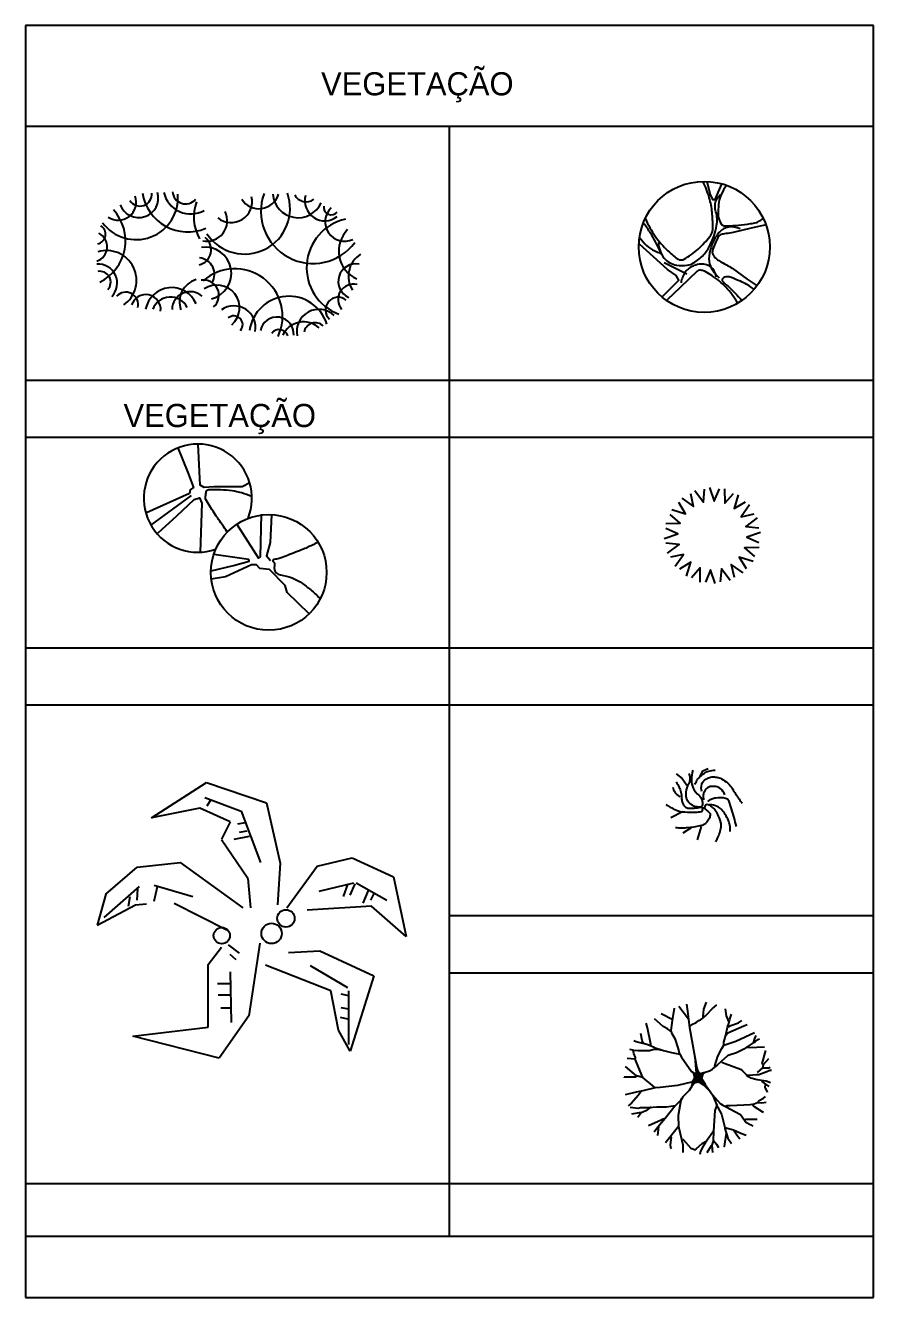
# Model space of a CAD drawing. Extents: x -65 to 116, y -35 to 21.
# Drawn here: x -64.79 to -42.79, y -35.22 to -2.22 of the extents above; entities that cross this region are included whole.
import ezdxf

# ---------------------------------------------------------------- set-up
doc = ezdxf.new("R2010")
doc.units = 0
doc.header["$LTSCALE"] = 100
doc.header["$MEASUREMENT"] = 0
doc.layers.add('P-ARVORE', color=2, linetype='CONTINUOUS')

# ---------------------------------------------------------------- blocks, each defined once
blk = doc.blocks.new('P-1511')
at = {"layer": 'P-ARVORE', "linetype": 'CONTINUOUS'}
for centre, radius, start, end in [((-3.772, 1.812), 1.084, 216.4071, 4.944), ((-4.238, 1.702), 0.468, 236.4114, 19.3269), ((-3.708, 1.813), 0.512, 200.6805, 15.9305), ((-3.671, 1.907), 0.307, 211.949, 5.5679), ((-2.43, 2.12), 1.192, 188.8266, 293.0168), ((-2.357, 2.112), 0.716, 192.8158, 299.4524), ((-2.491, 1.991), 0.336, 183.9385, 320.1188), ((-1.156, 1.317), 1.123, 159.3592, 210.3273), ((-0.957, 1.534), 1.179, 213.7572, 19.991), ((-1.308, 1.715), 0.544, 230.5624, 13.4857), ((-0.586, 2.064), 0.532, 212.7109, 342.6363), ((0.818, 1.462), 1.353, 160.1013, 323.3838), ((0.43, 1.955), 0.657, 184.377, 335.354), ((0.639, 2.048), 0.338, 208.2741, 306.4143), ((1.124, 1.737), 0.52, 164.7356, 308.2571), ((-5.242, 0.697), 1.193, 296.377, 42.5119), ((-1.935, 1.216), 0.527, 257.8763, 26.9762), ((1.295, 1.576), 0.202, 172.8402, 318.0416), ((1.636, 1.192), 0.504, 134.4341, 294.961), ((-4.82, 0.871), 0.255, 281.9605, 58.2055), ((1.941, 0.002), 1.291, 102.5321, 249.3303), ((2.275, 0.432), 0.791, 135.0771, 246.2391), ((-4.915, 0.545), 0.392, 288.1344, 63.4376), ((-2.225, 0.467), 0.4, 282.4159, 51.8036), ((-4.54, -0.33), 0.777, 305.1426, 106.956), ((-1.98, -0.146), 0.679, 284.0603, 97.8231), ((2.405, -0.223), 0.672, 121.7983, 212.1885), ((-4.755, -0.398), 0.492, 315.6518, 94.491), ((-2.164, -0.168), 0.423, 328.6043, 84.7887), ((1.928, -0.356), 0.457, 79.4194, 245.9875), ((-4.71, -0.372), 0.279, 315.9619, 101.7568), ((-2.045, -0.886), 0.603, 106.7588, 200.2021), ((-2.017, -0.714), 0.394, 310.4454, 99.8016), ((-1.208, -1.26), 1.234, 334.8246, 131.8507), ((-4.04, -0.954), 0.321, 346.0812, 138.5695), ((-2.851, -1.202), 0.687, 23.0349, 169.6851), ((-2.37, -1.093), 0.47, 48.3823, 178.3405), ((-1.676, -1.036), 0.587, 311.0845, 124.0596), ((1.869, -0.83), 0.403, 77.3388, 218.2418), ((-3.521, -1.083), 0.387, 353.6781, 162.2848), ((-2.883, -1.247), 0.486, 26.5009, 159.7434), ((-1.233, -1.55), 0.561, 349.1357, 125.5399), ((0.191, -1.774), 1.033, 17.4691, 171.6708), ((1.469, -1.095), 0.329, 51.344, 226.7038), ((-1.236, -1.477), 0.228, 319.9025, 130.4255), ((-0.121, -1.717), 0.437, 355.3033, 167.6991), ((0.968, -1.652), 0.572, 46.1683, 191.6463), ((-0.059, -1.84), 0.236, 17.8717, 144.8446), ((0.573, -2.002), 0.597, 47.8751, 155.3921), ((0.875, -1.724), 0.296, 45.7036, 169.993)]:
    blk.add_arc(centre, radius, start, end, dxfattribs=at)
blk = doc.blocks.new('P-1513')
at = {"layer": 'P-ARVORE'}
for p, q in [((-2.759, 2.836), (-1.331, 3.756)), ((-1.331, 3.756), (0.226, 3.229)), ((-1.374, 3.366), (-0.432, 3.012)), ((-1.309, 3.149), (-1.22, 3.306)), ((-1.506, 3.092), (-2.759, 2.836)), ((-0.715, 2.738), (-1.506, 3.092)), ((-0.432, 3.012), (0.072, 1.68)), ((0.226, 3.229), (0.577, 1.661)), ((-0.715, 2.738), (-0.937, 2.287)), ((-0.518, 2.68), (-0.322, 2.718)), ((-0.608, 2.287), (-0.211, 2.367)), ((-0.475, 2.466), (-0.278, 2.504)), ((-0.257, 1.268), (-0.937, 2.268)), ((-3.131, 1.562), (-2.011, 1.68)), ((-2.011, 1.68), (-0.386, 0.505)), ((0.577, 1.661), (0.512, 0.585)), ((1.543, 1.584), (2.445, 1.798)), ((2.445, 1.798), (3.519, 1.31)), ((-3.944, 0.859), (-3.131, 1.562)), ((0.756, 0.505), (1.543, 1.584)), ((-3.987, 0.252), (-3.067, 1.054)), ((-3.131, 0.703), (-3.11, 0.996)), ((-2.691, 1.093), (-1.682, 0.799)), ((-2.691, 0.681), (-2.605, 1.054)), ((-0.257, 1.268), (-0.189, 0.505)), ((1.59, 0.936), (2.491, 1.15)), ((2.223, 0.799), (2.334, 1.112)), ((2.399, 0.837), (2.531, 1.131)), ((2.553, 1.153), (3.344, 0.703)), ((3.519, 1.31), (3.848, -0.239)), ((-3.944, 0.859), (-4.162, 0.055)), ((-3.35, 0.546), (-3.307, 0.799)), ((2.86, 0.955), (2.728, 0.623)), ((3.014, 0.878), (2.928, 0.703)), ((-4.162, 0.055), (-3.174, 0.585)), ((-3.174, 0.585), (-2.888, 0.604)), ((-2.165, 0.623), (-0.805, -0.064)), ((2.95, 0.546), (1.282, 0.447)), ((3.848, -0.239), (2.95, 0.546)), ((-1.288, -0.964), (-0.937, -0.514)), ((-0.475, -0.67), (-0.762, -0.453)), ((0.051, -0.415), (-0.232, -2.296)), ((0.799, -0.651), (1.611, -0.61)), ((1.611, -0.61), (3.014, -1.258)), ((-1.288, -2.59), (-1.288, -0.964)), ((-0.562, -0.846), (-0.715, -0.709)), ((1.894, -1.648), (0.205, -0.983)), ((-0.715, -1.159), (-0.694, -2.472)), ((2.334, -1.571), (1.368, -1.003)), ((3.014, -1.258), (2.399, -3.216)), ((-0.71, -1.47), (-1.048, -1.47)), ((2.094, -2.667), (1.894, -1.648)), ((2.356, -1.648), (2.356, -3.04)), ((-0.706, -1.763), (-1.026, -1.763)), ((2.159, -1.728), (2.356, -1.766)), ((-0.232, -2.296), (-1.002, -3.392)), ((-0.7, -2.098), (-0.959, -2.098)), ((2.159, -2.079), (2.356, -2.118)), ((-3.242, -2.823), (-1.288, -2.59)), ((2.134, -2.335), (2.331, -2.373)), ((-1.002, -3.392), (-3.242, -2.823)), ((2.399, -3.216), (2.094, -2.667))]:
    blk.add_line(p, q, dxfattribs=at)
for centre, radius in [((0.731, 0.23), 0.226), ((0.359, -0.16), 0.264), ((-0.934, -0.217), 0.211)]:
    blk.add_circle(centre, radius, dxfattribs=at)
blk = doc.blocks.new('P-1514')
at = {"layer": 'P-ARVORE', "linetype": 'CONTINUOUS'}
for points in [[(-1.522, 0.728, 0.053066), (-1.274, 0.279, 0.054125), (-0.944, -0.1, 0.018538), (-0.704, -0.305, 0.095687), (-0.65, -0.333, 0.204667), (-0.525, -0.319, 0.054842), (-0.159, -0.054, 0.039919), (0.145, 0.27, 0.112903), (0.213, 0.413, 0.06151), (0.224, 0.519, 0.017414), (0.203, 0.891, 0.048062), (0.13, 1.276, 0.041781), (-0.032, 1.697)], [(-1.189, 0.111, 0.16498), (-1.041, -0.291, 0.192089), (-0.718, -0.473, 0.066179), (-0.443, -0.473, 0.103776), (-0.277, -0.415, 0.070205), (-0.022, -0.207, 0.07375), (0.154, 0.052, 0.032497), (0.252, 0.292, 0.031226), (0.321, 0.553, 0.126952), (0.301, 0.906, -0.156923), (0.301, 1.195, -0.077961), (0.331, 1.254, -0.037859), (0.419, 1.358)], [(0.576, 1.591, 0.055311), (0.439, 1.361, 0.070606), (0.38, 1.16, 0.029419), (0.358, 0.911, 0.054109), (0.37, 0.776, 0.083026), (0.435, 0.599, 0.20934), (0.497, 0.553, 0.064082), (0.588, 0.544, 0.019397), (0.889, 0.565, 0.010015), (1.2, 0.605, 0.020513), (1.35, 0.634, 0.078252), (1.403, 0.656, 0.02993), (1.525, 0.74)], [(-1.669, 0.238, 0.069767), (-1.495, 0.035, 0.075343), (-1.287, -0.1, 0.017121), (-1.136, -0.162, 0.437375), (-1.13, -0.158, 0.180652), (-1.131, -0.142, 0.008998), (-1.266, 0.134, 0.021992), (-1.395, 0.36, 0.019569), (-1.56, 0.601)], [(0.928, 0.472, 0.142629), (0.624, 0.511, 0.172938), (0.399, 0.39, 0.01891), (0.331, 0.309, 0.023322), (0.282, 0.238, 0.061557), (0.199, 0.062, 0.038554), (0.124, -0.24, 0.152403), (0.161, -0.501, 0.105657), (0.389, -0.8)], [(1.604, 0.576), (1.212, 0.484), (0.751, 0.378, -0.02916), (0.558, 0.345, 0.043631), (0.429, 0.319, 0.180614), (0.382, 0.285, 0.043112), (0.271, 0.075, 0.042067), (0.212, -0.106, 0.126596), (0.213, -0.17, 0.115155), (0.258, -0.252, 0.066658), (0.38, -0.356, 0.028668), (0.577, -0.468, -0.038412), (0.722, -0.554), (1.114, -0.836), (1.369, -1.009)], [(0.869, -1.465, 0.057513), (0.558, -1.045, 0.063292), (0.193, -0.742, 0.007374), (0.026, -0.639, 0.043636), (-0.003, -0.625, 0.090874), (-0.127, -0.602, 0.177832), (-0.189, -0.625), (-0.63, -1.057), (-0.963, -1.372)], [(0.31, -0.777, 0.136671), (0.222, -0.571, 0.155075), (0.056, -0.461, 0.088836), (-0.085, -0.446, 0.067312), (-0.268, -0.485, 0.146314), (-0.492, -0.651, 0.136426), (-0.601, -0.928)], [(1.301, -1.103, 0.02177), (1.1, -0.974, 0.02855), (0.938, -0.892, 0.00962), (0.704, -0.795, 0.039153), (0.644, -0.777, 0.077167), (0.587, -0.774, 0.072221), (0.527, -0.788, 0.157909), (0.467, -0.838, 0.302669), (0.468, -0.882, 0.069584), (0.526, -0.944, -0.025018), (0.702, -1.103, -0.00837), (0.842, -1.246, -0.008302), (0.977, -1.395)]]:
    blk.add_lwpolyline(points, format="xyb", dxfattribs=at)
for points in [[(0.066, 1.697), (0.154, 1.358), (0.213, 1.23), (0.282, 1.23), (0.359, 1.416), (0.457, 1.626)], [(-1.081, -1.29), (-0.659, -0.859), (-0.728, -0.742), (-0.953, -0.59), (-1.678, 0.075)], [(-0.454, -0.707), (-1.042, -0.415)]]:
    blk.add_lwpolyline(points, dxfattribs=at)
blk.add_circle((0, 0), 1.7, dxfattribs=at)
blk = doc.blocks.new('P-1515')
at = {"layer": 'P-ARVORE', "linetype": 'CONTINUOUS'}
for points in [[(-0.813, 1.003), (-0.506, 0.786), (-0.581, 1.121)], [(-0.475, 1.201), (-0.251, 0.9), (-0.219, 1.242)], [(-0.093, 1.286), (0.027, 0.93), (0.163, 1.245)], [(0.297, 1.248), (0.301, 0.872), (0.528, 1.13)], [(0.655, 1.092), (0.544, 0.733), (0.839, 0.908)], [(-1.072, 0.71), (-0.714, 0.598), (-0.889, 0.894)], [(0.948, 0.832), (0.732, 0.525), (1.067, 0.601)], [(-1.229, 0.351), (-0.853, 0.356), (-1.111, 0.583)], [(1.147, 0.494), (0.846, 0.27), (1.188, 0.238)], [(-1.266, -0.039), (-0.911, 0.082), (-1.226, 0.218)], [(1.231, 0.112), (0.876, -0.008), (1.191, -0.144)], [(-1.182, -0.421), (-0.881, -0.196), (-1.223, -0.164)], [(1.193, -0.277), (0.818, -0.282), (1.076, -0.509)], [(-0.984, -0.758), (-0.767, -0.452), (-1.102, -0.527)], [(-0.691, -1.018), (-0.579, -0.659), (-0.874, -0.834)], [(1.037, -0.636), (0.679, -0.525), (0.854, -0.82)], [(-0.332, -1.174), (-0.337, -0.799), (-0.563, -1.057)], [(0.058, -1.212), (-0.063, -0.856), (-0.199, -1.172)], [(0.44, -1.128), (0.216, -0.827), (0.184, -1.168)], [(0.777, -0.929), (0.471, -0.712), (0.546, -1.047)]]:
    blk.add_lwpolyline(points, dxfattribs=at)
blk = doc.blocks.new('P-1516')
at = {"layer": 'P-ARVORE', "linetype": 'CONTINUOUS'}
for points in [[(-0.729, 0.774), (-0.569, 0.65), (-0.45, 0.475)], [(-0.102, 0.698), (-0.032, 0.849), (0.107, 0.906)], [(-0.562, -0.214), (-0.861, -0.371)], [(-0.339, -0.629), (-0.554, -0.769)], [(-0.073, -0.595), (-0.185, -0.944)]]:
    blk.add_lwpolyline(points, dxfattribs=at)
for points in [[(-0.29, 0.865, 0.081449), (-0.328, 0.609, 0.09931), (-0.283, 0.401, 0.125117), (-0.14, 0.217, -0.178086), (-0.053, 0.077, -0.063908), (-0.045, -0.026, -0.160442), (-0.06, -0.065, -0.214567), (-0.114, -0.092, -0.092896), (-0.248, -0.072, -0.065148), (-0.331, -0.03, -0.070956), (-0.394, 0.027, -0.142597), (-0.462, 0.181, -0.104069), (-0.444, 0.409, -0.070391), (-0.402, 0.501, 0.080024), (-0.367, 0.582, 0.087865), (-0.36, 0.67, 0.066949), (-0.387, 0.782)], [(-0.24, 0.492, -0.044682), (-0.186, 0.603, -0.061336), (-0.13, 0.674, -0.021398), (-0.068, 0.73, -0.018115), (0.01, 0.79, -0.088663), (0.119, 0.842, -0.065079), (0.282, 0.865)], [(-0.06, 0.309, -0.15415), (-0.059, 0.503, -0.182547), (0.045, 0.633, -0.042902), (0.138, 0.678, -0.07207), (0.199, 0.691, -0.06867), (0.331, 0.683, -0.072417), (0.449, 0.641, -0.053003), (0.608, 0.534, -0.069069), (0.706, 0.425, -0.011932), (0.773, 0.321, 0.009178), (0.86, 0.184, 0.010014), (0.906, 0.119, 0.005993), (0.985, 0.011)], [(-0.813, 0.425, 0.052985), (-0.795, 0.36, 0.052985), (-0.764, 0.3, 0.072272), (-0.702, 0.232, 0.072272), (-0.624, 0.184)], [(-0.729, 0.567, -0.040463), (-0.645, 0.421, -0.053459), (-0.604, 0.3, -0.053778), (-0.586, 0.151, 0.074403), (-0.569, 0.044, 0.083198), (-0.514, -0.062, 0.138856), (-0.457, -0.106, 0.087891), (-0.389, -0.12, 0.033246), (-0.207, -0.113, 0.026612), (-0.134, -0.102, 0.02308), (-0.053, -0.081)], [(0.533, 0.226, 0.136217), (0.441, 0.377, 0.157301), (0.302, 0.442, 0.070171), (0.159, 0.44, 0.12826), (0.087, 0.409, 0.062011), (0.039, 0.362, 0.051839), (-0.003, 0.293, 0.104783), (-0.026, 0.202, 0.090519), (-0.011, 0.094)], [(0.094, 0.053, -0.067187), (0.196, 0.119, -0.073562), (0.302, 0.151, -0.093418), (0.557, 0.142, -0.25764), (0.63, 0.077), (0.7, -0.139, -0.005191), (0.767, -0.361, -0.004956), (0.833, -0.595)], [(-0.993, -0.023, 0.014301), (-0.901, -0.082, 0.022943), (-0.841, -0.113, 0.01032), (-0.672, -0.189, 0.037793), (-0.624, -0.205, 0.048958), (-0.562, -0.215, 0.011951), (-0.304, -0.222, 0.019564), (-0.143, -0.217, 0.041375), (-0.067, -0.205, 0.47666), (-0.039, -0.146, -0.807655), (0.003, -0.113, -0.028286), (0.031, -0.141, 0.019539), (0.072, -0.181, 0.017303), (0.119, -0.22, -0.025876), (0.149, -0.247, -0.231233), (0.16, -0.278, -0.068815), (0.135, -0.38, -0.084375), (0.071, -0.483, -0.099945), (-0.011, -0.546, -0.064332), (-0.115, -0.581, -0.022185), (-0.429, -0.629, -0.026795), (-0.566, -0.636, -0.020747), (-0.743, -0.629)], [(0.302, -0.993, 0.018161), (0.35, -0.899, 0.024951), (0.379, -0.828, 0.016538), (0.425, -0.682, 0.031277), (0.442, -0.603, 0.104913), (0.434, -0.488, 0.05326), (0.351, -0.28, 0.042497), (0.274, -0.159, 0.055782), (0.199, -0.081, 0.091303), (0.107, -0.029, 0.177252), (0.052, -0.03, 0.161184), (0.027, -0.051, 0.105355), (0.01, -0.098)], [(0.679, -0.728, 0.047683), (0.667, -0.56, 0.062885), (0.63, -0.437, 0.039218), (0.548, -0.285, 0.041534), (0.449, -0.155, 0.104965), (0.339, -0.076, 0.072228), (0.149, -0.023)]]:
    blk.add_lwpolyline(points, format="xyb", dxfattribs=at)
blk = doc.blocks.new('P-1517')
at = {"layer": 'P-ARVORE'}
for p, q in [((-0.503, 1.84), (-0.251, 1.512)), ((-0.27, 1.707), (-0.27, 1.707)), ((0.134, 1.764), (0.114, 1.567)), ((0.2, 1.94), (0.134, 1.764)), ((0.22, 1.62), (0.357, 1.767)), ((0.357, 1.767), (0.477, 1.874)), ((0.357, 1.767), (0.357, 1.767)), ((0.694, 1.77), (0.724, 1.587)), ((-0.224, 1.312), (-0.166, 1.364)), ((-0.166, 1.364), (-0.056, 1.417)), ((-0.056, 1.417), (0.017, 1.464)), ((0.017, 1.464), (0.06, 1.487)), ((0.06, 1.487), (0.117, 1.53)), ((0.114, 1.567), (0.117, 1.53)), ((0.117, 1.53), (0.187, 1.587)), ((0.187, 1.587), (0.22, 1.62)), ((0.724, 1.587), (0.79, 1.427)), ((0.757, 1.294), (0.84, 1.34)), ((0.764, 1.147), (1.184, 1.33)), ((0.84, 1.34), (1.044, 1.41)), ((1.044, 1.41), (1.127, 1.464)), ((1.184, 1.33), (1.27, 1.364)), ((0.71, 1.087), (0.764, 1.147)), ((0.757, 1.294), (0.757, 1.294)), ((0.977, 0.93), (1.454, 1.157)), ((1.544, 0.974), (1.59, 0.99)), ((0.66, 0.824), (0.977, 0.93)), ((1.317, 0.757), (1.24, 0.77)), ((1.717, 0.774), (1.317, 0.757)), ((1.427, 0.89), (1.48, 0.924)), ((1.48, 0.924), (1.544, 0.974)), ((1.717, 0.774), (1.717, 0.774)), ((0.804, 0.57), (0.804, 0.57)), ((0.987, 0.624), (0.987, 0.624)), ((1.69, 0.324), (1.827, 0.48)), ((-0.13, 0.084), (-0.05, 0.09)), ((-0.1, 0.077), (-0.046, 0.08)), ((-0.08, 0.034), (-0.1, 0.077)), ((-0.09, -0.056), (-0.08, 0.034)), ((-0.083, 0.067), (-0.023, 0.084)), ((-0.07, 0.04), (-0.083, 0.067)), ((-0.08, -0.06), (-0.07, 0.04)), ((-0.07, -0.063), (-0.06, 0.047)), ((-0.066, 0.054), (-0.023, 0.067)), ((-0.06, 0.047), (-0.066, 0.054)), ((-0.06, -0.073), (-0.05, 0.05)), ((-0.05, 0.09), (-0.036, 0.11)), ((-0.05, 0.05), (-0.023, 0.05)), ((-0.05, -0.076), (-0.04, 0.04)), ((-0.046, 0.08), (-0.026, 0.1)), ((-0.04, 0.23), (-0.023, 0.17)), ((-0.036, 0.11), (-0.04, 0.23)), ((-0.04, 0.04), (0, 0.02)), ((-0.04, -0.066), (-0.03, 0.024)), ((-0.03, 0.147), (-0.03, 0.147)), ((-0.03, 0.024), (-0.01, 0.01)), ((-0.03, -0.056), (-0.02, 0)), ((-0.026, 0.1), (-0.026, 0.13)), ((-0.023, 0.17), (-0.01, 0.104)), ((-0.023, 0.1), (0.017, 0.06)), ((-0.023, 0.084), (0.01, 0.05)), ((-0.023, 0.067), (0.004, 0.04)), ((-0.023, 0.05), (0, 0.03)), ((-0.02, 0), (0, 0)), ((-0.01, 0.104), (0.024, 0.07)), ((-0.01, 0.01), (0.01, 0.01)), ((0, 0.03), (0.037, 0.03)), ((0, 0.02), (0.02, 0.02)), ((0, 0), (0, -0.056)), ((0.004, 0.04), (0.057, 0.04)), ((0.01, 0.05), (0.077, 0.05)), ((0.01, 0.01), (0.01, -0.066)), ((0.017, 0.06), (0.094, 0.064)), ((0.02, 0.02), (0.02, -0.076)), ((0.037, 0.03), (0.03, -0.076)), ((0.037, 0.08), (0.104, 0.094)), ((0.057, 0.04), (0.04, -0.003)), ((0.077, 0.05), (0.05, 0.004)), ((0.05, 0.004), (0.05, -0.063)), ((0.094, 0.064), (0.06, -0.02)), ((0.087, 0.02), (0.07, -0.023)), ((0.114, 0.087), (0.087, 0.02)), ((0.18, 0.13), (0.287, 0.164)), ((0.287, 0.164), (0.364, 0.207)), ((0.364, 0.207), (0.437, 0.267)), ((1.534, 0.117), (1.67, 0.237)), ((1.67, 0.237), (1.69, 0.324)), ((-0.093, -0.153), (-0.166, -0.24)), ((-0.166, -0.24), (-0.14, -0.16)), ((-0.163, -0.123), (-0.143, -0.096)), ((-0.13, -0.14), (-0.15, -0.123)), ((-0.14, -0.16), (-0.146, -0.14)), ((-0.143, -0.096), (-0.116, -0.083)), ((-0.14, -0.11), (-0.1, -0.083)), ((-0.116, -0.143), (-0.14, -0.11)), ((-0.08, -0.13), (-0.13, -0.17)), ((-0.13, -0.17), (-0.13, -0.14)), ((-0.116, -0.083), (-0.09, -0.056)), ((-0.116, -0.12), (-0.07, -0.063)), ((-0.086, -0.12), (-0.116, -0.143)), ((-0.11, -0.12), (-0.113, -0.123)), ((-0.07, -0.103), (-0.11, -0.12)), ((-0.1, -0.083), (-0.08, -0.06)), ((-0.003, -0.126), (-0.093, -0.153)), ((0.007, -0.106), (-0.086, -0.12)), ((-0.006, -0.116), (-0.08, -0.13)), ((-0.076, -0.093), (-0.06, -0.073)), ((0.047, -0.093), (-0.076, -0.093)), ((0.014, -0.096), (-0.07, -0.103)), ((0.02, -0.076), (-0.05, -0.076)), ((0.01, -0.066), (-0.04, -0.066)), ((0, -0.056), (-0.03, -0.056)), ((-0.01, -0.01), (-0.01, -0.046)), ((0.064, -0.133), (-0.006, -0.116)), ((0.117, -0.173), (-0.003, -0.126)), ((0.084, -0.13), (0.007, -0.106)), ((0.084, -0.12), (0.014, -0.096)), ((0.03, -0.076), (0.047, -0.093)), ((0.04, -0.003), (0.04, -0.07)), ((0.04, -0.07), (0.084, -0.12)), ((0.087, -0.176), (0.044, -0.153)), ((0.05, -0.063), (0.1, -0.126)), ((0.06, -0.02), (0.06, -0.056)), ((0.06, -0.056), (0.117, -0.13)), ((0.1, -0.156), (0.064, -0.133)), ((0.07, -0.023), (0.07, -0.05)), ((0.07, -0.05), (0.147, -0.14)), ((0.1, -0.126), (0.084, -0.13)), ((0.117, -0.13), (0.1, -0.156)), ((0.147, -0.14), (0.114, -0.15)), ((0.114, -0.15), (0.117, -0.173)), ((0.147, -0.196), (0.18, -0.183)), ((0.197, -0.236), (0.147, -0.196))]:
    blk.add_line(p, q, dxfattribs=at)
for points in [[(-0.483, 0.597), (-0.52, 0.757), (-0.596, 0.97), (-0.69, 1.134), (-0.703, 1.207), (-0.666, 1.464), (-0.616, 1.784)], [(-0.023, 0.17), (-0.22, 1.28), (-0.25, 1.504), (-0.27, 1.707), (-0.3, 1.89)], [(-1.22, 0.804), (-1.23, 0.854), (-1.316, 1.274), (-1.353, 1.394)], [(-0.706, 1.177), (-0.8, 1.254), (-0.913, 1.307), (-1.133, 1.507)], [(-0.663, 1.48), (-0.963, 1.637)], [(1.494, 1.077), (1.484, 1.06), (1.45, 0.974), (1.427, 0.89), (1.29, 0.8), (1.267, 0.784), (1.177, 0.727), (1.177, 0.727), (0.987, 0.624), (0.804, 0.57), (0.757, 0.547), (0.59, 0.404), (0.5, 0.32), (0.437, 0.267), (0.427, 0.294), (0.507, 0.544), (0.61, 0.737), (0.66, 0.824), (0.66, 0.824), (0.664, 0.907), (0.71, 1.087), (0.757, 1.294), (0.794, 1.387), (0.82, 1.497), (0.86, 1.63)], [(-1.433, 0.884), (-1.453, 0.95), (-1.453, 0.95), (-1.49, 1.127)], [(-1.636, 0.467), (-1.633, 0.507), (-1.676, 0.614), (-1.693, 0.694), (-1.773, 0.71)], [(-1.696, 0.697), (-1.566, 0.684), (-1.27, 0.687), (-1.116, 0.734), (-1.143, 0.77), (-1.313, 0.837), (-1.4, 0.857), (-1.47, 0.88), (-1.613, 0.91), (-1.67, 0.937)], [(-1.433, 0.884), (-1.43, 0.85)], [(-1.143, 0.77), (-0.906, 0.69), (-0.693, 0.637), (-0.483, 0.597)], [(-1.126, 0.727), (-1.083, 0.724), (-1.056, 0.724), (-0.906, 0.69)], [(1.69, 0.324), (1.654, 0.347), (1.75, 0.684)], [(-1.436, -0.013), (-1.636, 0.467), (-1.846, 0.48)], [(-0.483, 0.597), (-0.44, 0.514), (-0.176, 0.147), (-0.106, 0.097), (-0.05, 0.107), (-0.05, 0.107), (-0.083, 0.514)], [(0.61, 0.384), (0.697, 0.354), (1.09, 0.2), (1.147, 0.157), (1.25, 0.057), (1.307, 0.05), (1.52, 0.07), (1.57, 0.07), (1.777, 0.147), (1.854, 0.18), (1.9, 0.177)], [(-1.586, 0.03), (-1.64, -0.003), (-1.926, -0.003), (-1.926, -0.003)], [(-1.136, -0.266), (-1.436, -0.013), (-1.6, 0.034), (-1.89, 0.274)], [(-0.136, 0.114), (-0.113, 0.07), (-0.1, -0.023), (-0.143, -0.096), (-0.186, -0.143)], [(-0.023, 0.17), (0.032, 0.086), (0.071, 0.097), (0.18, 0.13)], [(0.18, 0.13), (0.114, 0.087), (0.08, -0.03), (0.104, -0.066), (0.18, -0.183)], [(1.25, 0.057), (1.277, 0.02), (1.3, 0.017), (1.36, -0.02), (1.53, -0.066), (1.757, -0.1), (1.874, -0.146)], [(1.67, 0.237), (1.827, 0.24), (1.867, 0.254)], [(-0.13, -0.17), (-0.18, -0.133), (-0.536, -0.216), (-0.993, -0.273), (-1.123, -0.28), (-1.443, -0.36), (-1.61, -0.396), (-1.896, -0.466)], [(0.297, -0.366), (0.14, -0.21), (0.044, -0.153), (-0.02, -0.136), (-0.13, -0.17), (-0.166, -0.24), (-0.233, -0.346), (-0.233, -0.346), (-0.403, -0.513), (-0.443, -0.59), (-0.603, -0.743), (-0.823, -0.78), (-1.073, -0.783), (-1.293, -0.796), (-1.5, -0.803), (-1.563, -0.813), (-1.766, -0.79)], [(0.147, -0.14), (0.37, -0.463), (0.48, -0.73), (0.427, -0.866), (0.427, -0.866), (0.394, -1.403), (0.274, -1.58), (0.184, -1.7), (0.127, -1.793), (0.06, -1.923), (0.037, -2.01)], [(1.837, -0.243), (1.66, -0.12), (1.674, -0.083)], [(1.794, -0.39), (1.794, -0.39), (1.737, -0.266), (1.74, -0.203), (1.75, -0.186)], [(-1.48, -0.376), (-1.56, -0.476), (-1.736, -0.68), (-1.82, -0.75)], [(-0.446, -0.56), (-0.52, -0.996), (-0.516, -1.283), (-0.853, -1.71)], [(0.37, -0.463), (0.564, -0.683), (0.64, -0.733), (0.737, -0.78), (0.82, -0.826), (1.094, -0.973), (1.094, -0.973), (1.194, -1.12), (1.234, -1.173), (1.36, -1.24), (1.41, -1.276)], [(1.404, -0.716), (1.537, -0.663), (1.647, -0.666), (1.759, -0.648)], [(1.537, -0.663), (1.58, -0.613), (1.694, -0.546), (1.744, -0.503)], [(-1.48, -0.926), (-1.53, -0.926), (-1.73, -0.967)], [(-1.22, -0.776), (-1.363, -0.873), (-1.48, -0.926), (-1.553, -1.023), (-1.58, -1.05)], [(-0.603, -0.743), (-0.86, -1.08), (-0.92, -1.096), (-0.963, -1.117), (-1.293, -1.266)], [(0.464, -0.713), (0.6, -0.963), (0.684, -1.306), (0.69, -1.333), (0.767, -1.583), (0.857, -1.723)], [(0.7, -0.76), (0.737, -0.74), (0.83, -0.74), (1.357, -0.71), (1.397, -0.706), (1.45, -0.763), (1.664, -0.9), (1.694, -0.913)], [(-0.86, -1.08), (-1.05, -1.3), (-1.146, -1.433)], [(-1.033, -1.28), (-1.063, -1.513)], [(-0.516, -1.283), (-0.403, -1.756), (-0.4, -1.956)], [(0.684, -1.306), (0.914, -1.366), (1, -1.5), (1.077, -1.6)], [(1.194, -1.12), (1.24, -1.093), (1.49, -1.09), (1.527, -1.09)], [(-0.723, -1.553), (-0.706, -1.563), (-0.73, -1.756), (-0.72, -1.82), (-0.693, -1.85)], [(-0.39, -1.62), (-0.39, -1.62), (-0.19, -1.843), (-0.07, -1.89)], [(0.394, -1.403), (0.387, -1.663), (0.354, -1.766), (0.364, -1.96)], [(0.39, -1.643), (0.47, -1.74), (0.52, -1.826)], [(0.724, -1.45), (0.67, -1.803), (0.67, -1.803)], [(0.914, -1.366), (1.107, -1.453), (1.24, -1.51)], [(0.217, -1.663), (0.09, -1.736), (-0.056, -1.863), (-0.1, -1.896)], [(0.354, -1.766), (0.334, -1.783), (0.22, -1.963)]]:
    blk.add_lwpolyline(points, dxfattribs=at)

msp = doc.modelspace()

# ---------------------------------------------------------------- linework, layer by layer
at = {"layer": 'P-ARVORE', "linetype": 'CONTINUOUS'}
for p, q in [((-42.788, -2.225), (-64.788, -2.225)), ((-64.788, -2.225), (-64.788, -35.225)), ((-42.788, -35.225), (-42.788, -2.225)), ((-42.788, -4.844), (-64.788, -4.844)), ((-53.788, -33.63), (-53.788, -4.844)), ((-64.788, -11.423), (-42.788, -11.423)), ((-64.788, -12.903), (-42.788, -12.903)), ((-64.788, -18.37), (-42.788, -18.37)), ((-64.788, -19.85), (-42.788, -19.85)), ((-53.788, -25.317), (-42.788, -25.317)), ((-53.788, -26.797), (-42.788, -26.797)), ((-64.788, -32.264), (-42.788, -32.264)), ((-64.788, -33.63), (-42.788, -33.63)), ((-64.788, -35.225), (-42.788, -35.225))]:
    msp.add_line(p, q, dxfattribs=at)
for points in [[(-60.831, -13.182), (-60.573, -13.822), (-60.428, -14.213), (-60.519, -14.275), (-60.533, -14.37), (-61.65, -14.871)], [(-58.968, -14.087), (-59.165, -14.197), (-59.901, -14.197), (-60.151, -14.213), (-60.256, -14.149), (-60.31, -13.084)], [(-61.546, -15.199), (-60.48, -14.415)], [(-61.349, -15.386), (-60.862, -14.949), (-60.414, -14.524), (-60.27, -14.479), (-60.216, -14.619), (-60.256, -15.887)], [(-59.297, -15.182), (-58.745, -16.044), (-58.691, -16.013), (-58.665, -14.902)], [(-58.402, -14.916), (-58.442, -15.638), (-58.533, -15.982), (-58.429, -16.108)], [(-59.967, -16.374), (-59.389, -16.231), (-58.982, -16.122), (-58.994, -16.075), (-59.901, -15.951)], [(-57.429, -17.485), (-57.995, -16.936), (-58.047, -16.749), (-58.455, -16.341), (-58.705, -16.31), (-58.797, -16.217), (-58.928, -16.217), (-59.6, -16.53), (-59.967, -16.592)]]:
    msp.add_lwpolyline(points, dxfattribs=at)
for points in [[(-59.56, -15.355, -0.005535), (-59.809, -14.993, -0.005948), (-60.033, -14.65), (-60.113, -14.524, -0.115065), (-60.115, -14.512, -0.01439), (-60.113, -14.415, -0.022673), (-60.109, -14.377, -0.015917), (-60.099, -14.322, -0.340513), (-60.031, -14.266, -0.044667), (-59.429, -14.292, -0.035187), (-59.175, -14.344, -0.03481), (-58.928, -14.432)], [(-57.179, -15.621, -0.007318), (-57.445, -15.752, -0.01543), (-57.574, -15.809, -0.002746), (-57.987, -15.972, -0.005962), (-58.178, -16.044, -0.075653), (-58.306, -16.069, 0.161141), (-58.364, -16.091, 0.486505), (-58.363, -16.131, -0.207795), (-58.324, -16.2, -0.10874), (-58.33, -16.255, 0.109968), (-58.336, -16.31, 0.34521), (-58.171, -16.479, -0.120908), (-57.6, -16.701, -0.024895), (-57.359, -16.89, -0.023883), (-57.127, -17.11)]]:
    msp.add_lwpolyline(points, format="xyb", dxfattribs=at)
msp.add_circle((-58.476, -16.414), 1.5, dxfattribs=at)
msp.add_arc((-60.315, -14.488), 1.403, 337.9756, 289.3852, dxfattribs=at)

# ---------------------------------------------------------------- block references
for name, p in [('P-1514', (-47.179, -7.97)), ('P-1511', (-58.145, -8.51)), ('P-1515', (-46.951, -15.493)), ('P-1516', (-47.183, -22.41)), ('P-1513', (-58.762, -25.619)), ('P-1517', (-47.334, -29.504))]:
    msp.add_blockref(name, p, dxfattribs=at)

# ---------------------------------------------------------------- texts
for p in [(-57.12, -4.038), (-62.245, -12.643)]:
    msp.add_text('VEGETAÇÃO', height=0.6, dxfattribs=at).set_placement(p)

doc.saveas('drawing.dxf')
